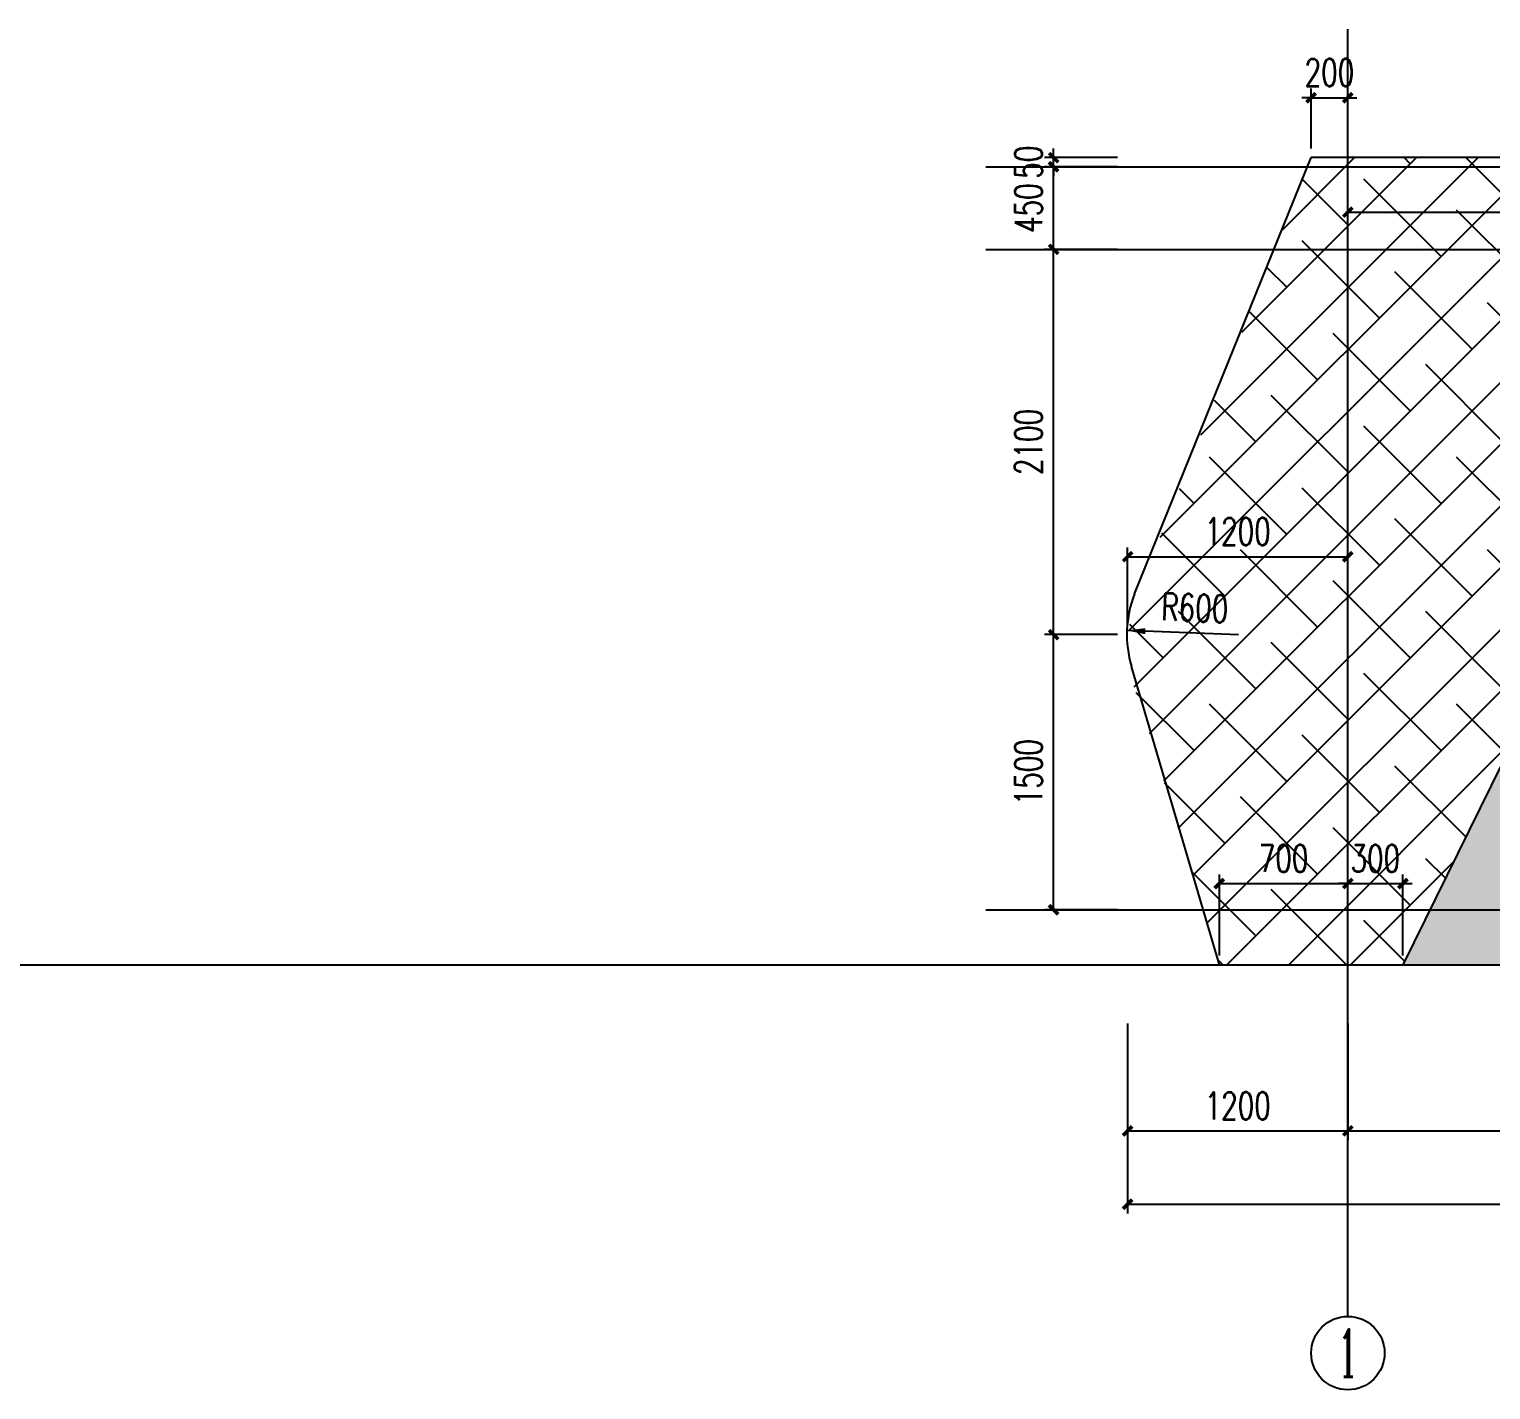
# Model space of a CAD drawing. Extents: x -2377130 to 293730, y -2 to 754590.
# Drawn here: x -2228793 to -2220827, y 514620 to 522037 of the extents above; entities that cross this region are included whole.
import ezdxf
from ezdxf.enums import TextEntityAlignment as Align

# ---------------------------------------------------------------- set-up
doc = ezdxf.new("R2010")
doc.units = 0
doc.header["$LTSCALE"] = 1000
doc.header["$MEASUREMENT"] = 0
doc.linetypes.add('DOTE', pattern=[2.42, 2, -0.2, 0.02, -0.2])
doc.layers.get('Defpoints').update_dxf_attribs({"color": 210})
doc.layers.add('99立面图例外参$0$99立面图例外参$0$A-WALL-HATCH', color=8, linetype='Continuous', lineweight=13)
for name, color, linetype in [('A-AXIS-D', 1, 'Continuous'), ('A-AXIS-DOTE', 14, 'DOTE'), ('A-AXIS-DP', 126, 'Continuous'), ('A-HATCH-2', 251, 'Continuous'), ('A-SFCE', 30, 'Continuous'), ('PUB_TEXT', 7, 'Continuous')]:
    doc.layers.add(name, color=color, linetype=linetype)
doc.styles.add('_TCH_AXIS', font='COMPLEX', dxfattribs={"bigfont": 'GBCBIG'})
doc.styles.add('_TCH_DIM', font='SIMPLEX', dxfattribs={"bigfont": 'GBCBIG'})
doc.styles.add('_TCH_DIM_T3', font='SIMPLEX', dxfattribs={"width": 0.705882, "bigfont": 'GBCBIG'})
doc.dimstyles.new('_TCH_ARCH&&50', dxfattribs={"dimtxt": 148.75, "dimasz": 50, "dimexe": 50, "dimexo": 50, "dimgap": 63.125, "dimtad": 1, "dimdec": 0, "dimzin": 0, "dimdsep": 46, "dimtxsty": '_TCH_DIM_T3', "dimblk": 'ARCHTICK', "dimcen": 0.09, "dimclrt": 7, "dimazin": 2, "dimtfac": 1, "dimtdec": 0, "dimtix": 1, "dimtmove": 2, "dimatfit": 3, "dimfxl": 0, "dimtolj": 1, "dimtzin": 0, "dimarcsym": 0})

# ---------------------------------------------------------------- blocks, each defined once
blk = doc.blocks.new('_ArchTick')
at = {"color": 0, "linetype": 'ByBlock', "const_width": 0.4}
blk.add_lwpolyline([(-0.5, -0.5), (0.5, 0.5)], dxfattribs=at)
blk = doc.blocks.new('*D2096')
at = {"layer": 'A-AXIS-DP', "color": 0, "lineweight": -2}
for p, q in [((-2221606.7, 517380), (-2221656.7, 517380)), ((-2221606.7, 516987.5), (-2221606.7, 517430)), ((-2221606.7, 517380), (-2221306.7, 517380)), ((-2221306.7, 516987.5), (-2221306.7, 517430)), ((-2221306.7, 517380), (-2221256.7, 517380))]:
    blk.add_line(p, q, dxfattribs=at)
at = {"layer": 'Defpoints', "color": 0}
for p in [(-2221306.7, 517380), (-2221606.7, 516937.5), (-2221306.7, 516937.5)]:
    blk.add_point(p, dxfattribs=at)
at = {"layer": 'A-AXIS-DP', "color": 0, "lineweight": -2, "xscale": 50, "yscale": 50, "zscale": 50}
blk.add_blockref('_ArchTick', (-2221606.7, 517380), dxfattribs=at)
at = {"layer": 'A-AXIS-DP', "color": 0, "lineweight": -2, "xscale": 50, "yscale": 50, "zscale": 50, "rotation": 180}
blk.add_blockref('_ArchTick', (-2221306.7, 517380), dxfattribs=at)
at = {"layer": 'A-AXIS-DP', "color": 7, "insert": (-2221456.7, 517517.5), "char_height": 148.75, "attachment_point": 5, "style": '_TCH_DIM_T3'}
blk.add_mtext('\\A1;300', dxfattribs=at)
blk = doc.blocks.new('*D2095')
at = {"layer": 'A-AXIS-DP', "color": 0, "lineweight": -2}
for p, q in [((-2222306.7, 516987.5), (-2222306.7, 517430)), ((-2222306.7, 517380), (-2221606.7, 517380)), ((-2221606.7, 516987.5), (-2221606.7, 517430))]:
    blk.add_line(p, q, dxfattribs=at)
at = {"layer": 'Defpoints', "color": 0}
for p in [(-2221606.7, 517380), (-2222306.7, 516937.5), (-2221606.7, 516937.5)]:
    blk.add_point(p, dxfattribs=at)
at = {"layer": 'A-AXIS-DP', "color": 0, "lineweight": -2, "xscale": 50, "yscale": 50, "zscale": 50, "rotation": 180}
blk.add_blockref('_ArchTick', (-2222306.7, 517380), dxfattribs=at)
at = {"layer": 'A-AXIS-DP', "color": 0, "lineweight": -2, "xscale": 50, "yscale": 50, "zscale": 50}
blk.add_blockref('_ArchTick', (-2221606.7, 517380), dxfattribs=at)
at = {"layer": 'A-AXIS-DP', "color": 7, "insert": (-2221956.7, 517517.5), "char_height": 148.75, "attachment_point": 5, "style": '_TCH_DIM_T3'}
blk.add_mtext('\\A1;700', dxfattribs=at)
blk = doc.blocks.new('*D2094')
at = {"layer": 'A-AXIS-DP', "color": 0, "lineweight": -2}
for p, q in [((-2221606.7, 520687.5), (-2221606.7, 521090)), ((-2221606.7, 521040), (-2219486.7, 521040)), ((-2219486.7, 520687.5), (-2219486.7, 521090))]:
    blk.add_line(p, q, dxfattribs=at)
at = {"layer": 'Defpoints', "color": 0}
for p in [(-2219486.7, 521040), (-2221606.7, 520637.5), (-2219486.7, 520637.5)]:
    blk.add_point(p, dxfattribs=at)
at = {"layer": 'A-AXIS-DP', "color": 0, "lineweight": -2, "xscale": 50, "yscale": 50, "zscale": 50, "rotation": 180}
blk.add_blockref('_ArchTick', (-2221606.7, 521040), dxfattribs=at)
at = {"layer": 'A-AXIS-DP', "color": 0, "lineweight": -2, "xscale": 50, "yscale": 50, "zscale": 50}
blk.add_blockref('_ArchTick', (-2219486.7, 521040), dxfattribs=at)
at = {"layer": 'A-AXIS-DP', "color": 7, "insert": (-2220546.7, 521177.5), "char_height": 148.75, "attachment_point": 5, "style": '_TCH_DIM_T3'}
blk.add_mtext('\\A1;2120', dxfattribs=at)
blk = doc.blocks.new('*D2093')
at = {"layer": 'A-AXIS-DP', "color": 0, "lineweight": -2}
for p, q in [((-2223210, 521337.5), (-2223210, 521387.5)), ((-2222860.9, 521337.5), (-2223260, 521337.5)), ((-2222860.9, 521287.5), (-2223260, 521287.5)), ((-2223210, 521287.5), (-2223210, 521337.5)), ((-2223210, 521287.5), (-2223210, 521237.5))]:
    blk.add_line(p, q, dxfattribs=at)
at = {"layer": 'Defpoints', "color": 0}
for p in [(-2223210, 521337.5), (-2222810.9, 521337.5), (-2222810.9, 521287.5)]:
    blk.add_point(p, dxfattribs=at)
at = {"layer": 'A-AXIS-DP', "color": 0, "lineweight": -2, "xscale": 50, "yscale": 50, "zscale": 50}
for p, rotation in [((-2223210, 521337.5), 270), ((-2223210, 521287.5), 90)]:
    blk.add_blockref('_ArchTick', p, dxfattribs=dict(at, rotation=rotation))
at = {"layer": 'A-AXIS-DP', "color": 7, "insert": (-2223347.5, 521312.5), "char_height": 148.75, "attachment_point": 5, "rotation": 90, "style": '_TCH_DIM_T3'}
blk.add_mtext('\\A1;50', dxfattribs=at)
blk = doc.blocks.new('*D2092')
at = {"layer": 'A-AXIS-DP', "color": 0, "lineweight": -2}
for p, q in [((-2222860.9, 521287.5), (-2223260, 521287.5)), ((-2223210, 520837.5), (-2223210, 521287.5)), ((-2222860.9, 520837.5), (-2223260, 520837.5))]:
    blk.add_line(p, q, dxfattribs=at)
at = {"layer": 'Defpoints', "color": 0}
for p in [(-2223210, 521287.5), (-2222810.9, 521287.5), (-2222810.9, 520837.5)]:
    blk.add_point(p, dxfattribs=at)
at = {"layer": 'A-AXIS-DP', "color": 0, "lineweight": -2, "xscale": 50, "yscale": 50, "zscale": 50}
for p, rotation in [((-2223210, 521287.5), 90), ((-2223210, 520837.5), 270)]:
    blk.add_blockref('_ArchTick', p, dxfattribs=dict(at, rotation=rotation))
at = {"layer": 'A-AXIS-DP', "color": 7, "insert": (-2223347.5, 521062.5), "char_height": 148.75, "attachment_point": 5, "rotation": 90, "style": '_TCH_DIM_T3'}
blk.add_mtext('\\A1;450', dxfattribs=at)
blk = doc.blocks.new('*D2091')
at = {"layer": 'A-AXIS-DP', "color": 0, "lineweight": -2}
for p, q in [((-2222860.9, 520837.5), (-2223260, 520837.5)), ((-2223210, 518737.1), (-2223210, 520837.5)), ((-2222860.9, 518737.1), (-2223260, 518737.1))]:
    blk.add_line(p, q, dxfattribs=at)
at = {"layer": 'Defpoints', "color": 0}
for p in [(-2223210, 520837.5), (-2222810.9, 520837.5), (-2222810.9, 518737.1)]:
    blk.add_point(p, dxfattribs=at)
at = {"layer": 'A-AXIS-DP', "color": 0, "lineweight": -2, "xscale": 50, "yscale": 50, "zscale": 50}
for p, rotation in [((-2223210, 520837.5), 90), ((-2223210, 518737.1), 270)]:
    blk.add_blockref('_ArchTick', p, dxfattribs=dict(at, rotation=rotation))
at = {"layer": 'A-AXIS-DP', "color": 7, "insert": (-2223347.5, 519787.3), "char_height": 148.75, "attachment_point": 5, "rotation": 90, "style": '_TCH_DIM_T3'}
blk.add_mtext('\\A1;2100', dxfattribs=at)
blk = doc.blocks.new('*D2090')
at = {"layer": 'A-AXIS-DP', "color": 0, "lineweight": -2}
for p, q in [((-2222860.9, 518737.1), (-2223260, 518737.1)), ((-2223210, 517237.5), (-2223210, 518737.1)), ((-2222860.9, 517237.5), (-2223260, 517237.5))]:
    blk.add_line(p, q, dxfattribs=at)
at = {"layer": 'Defpoints', "color": 0}
for p in [(-2223210, 518737.1), (-2222810.9, 518737.1), (-2222810.9, 517237.5)]:
    blk.add_point(p, dxfattribs=at)
at = {"layer": 'A-AXIS-DP', "color": 0, "lineweight": -2, "xscale": 50, "yscale": 50, "zscale": 50}
for p, rotation in [((-2223210, 518737.1), 90), ((-2223210, 517237.5), 270)]:
    blk.add_blockref('_ArchTick', p, dxfattribs=dict(at, rotation=rotation))
at = {"layer": 'A-AXIS-DP', "color": 7, "insert": (-2223347.5, 517987.3), "char_height": 148.75, "attachment_point": 5, "rotation": 90, "style": '_TCH_DIM_T3'}
blk.add_mtext('\\A1;1500', dxfattribs=at)
blk = doc.blocks.new('*D2089')
at = {"layer": 'A-AXIS-DP', "color": 0, "lineweight": -2}
for p, q in [((-2222806.724205, 518787.104151), (-2222806.724205, 519212)), ((-2221606.724205, 518787.104151), (-2221606.724205, 519212)), ((-2222806.724205, 519162), (-2221606.724205, 519162))]:
    blk.add_line(p, q, dxfattribs=at)
at = {"layer": 'Defpoints', "color": 0}
for p in [(-2221606.724205, 519162), (-2222806.724205, 518737.104151), (-2221606.724205, 518737.104151)]:
    blk.add_point(p, dxfattribs=at)
at = {"layer": 'A-AXIS-DP', "color": 0, "lineweight": -2, "xscale": 50, "yscale": 50, "zscale": 50, "rotation": 180}
blk.add_blockref('_ArchTick', (-2222806.724205, 519162), dxfattribs=at)
at = {"layer": 'A-AXIS-DP', "color": 0, "lineweight": -2, "xscale": 50, "yscale": 50, "zscale": 50}
blk.add_blockref('_ArchTick', (-2221606.724205, 519162), dxfattribs=at)
at = {"layer": 'A-AXIS-DP', "color": 7, "insert": (-2222206.724205, 519299.5), "char_height": 148.75, "attachment_point": 5, "style": '_TCH_DIM_T3'}
blk.add_mtext('\\A1;1200', dxfattribs=at)
blk = doc.blocks.new('*D2088')
at = {"layer": 'A-AXIS-DP', "color": 0, "lineweight": -2}
for p, q in [((-2221806.7, 521664), (-2221856.7, 521664)), ((-2221806.7, 521387.5), (-2221806.7, 521714)), ((-2221806.7, 521664), (-2221606.7, 521664)), ((-2221606.7, 521387.5), (-2221606.7, 521714)), ((-2221606.7, 521664), (-2221556.7, 521664))]:
    blk.add_line(p, q, dxfattribs=at)
at = {"layer": 'Defpoints', "color": 0}
for p in [(-2221606.7, 521664), (-2221806.7, 521337.5), (-2221606.7, 521337.5)]:
    blk.add_point(p, dxfattribs=at)
at = {"layer": 'A-AXIS-DP', "color": 0, "lineweight": -2, "xscale": 50, "yscale": 50, "zscale": 50}
blk.add_blockref('_ArchTick', (-2221806.7, 521664), dxfattribs=at)
at = {"layer": 'A-AXIS-DP', "color": 0, "lineweight": -2, "xscale": 50, "yscale": 50, "zscale": 50, "rotation": 180}
blk.add_blockref('_ArchTick', (-2221606.7, 521664), dxfattribs=at)
at = {"layer": 'A-AXIS-DP', "color": 7, "insert": (-2221706.7, 521801.5), "char_height": 148.75, "attachment_point": 5, "style": '_TCH_DIM_T3'}
blk.add_mtext('\\A1;200', dxfattribs=at)
blk = doc.blocks.new('*D2027')
at = {"layer": 'A-AXIS-D', "color": 0, "lineweight": -2}
for p, q in [((-2222806.7, 516617.5), (-2222806.7, 515581.5)), ((-2208556.5, 516617.5), (-2208556.5, 515581.5)), ((-2222806.7, 515631.5), (-2208556.5, 515631.5))]:
    blk.add_line(p, q, dxfattribs=at)
at = {"layer": 'Defpoints', "color": 0}
for p in [(-2222806.7, 516667.5), (-2208556.5, 516667.5), (-2208556.5, 515631.5)]:
    blk.add_point(p, dxfattribs=at)
at = {"layer": 'A-AXIS-D', "color": 0, "lineweight": -2, "xscale": 50, "yscale": 50, "zscale": 50, "rotation": 180}
blk.add_blockref('_ArchTick', (-2222806.7, 515631.5), dxfattribs=at)
at = {"layer": 'A-AXIS-D', "color": 0, "lineweight": -2, "xscale": 50, "yscale": 50, "zscale": 50}
blk.add_blockref('_ArchTick', (-2208556.5, 515631.5), dxfattribs=at)
at = {"layer": 'A-AXIS-D', "color": 7, "insert": (-2215681.6, 515769), "char_height": 148.75, "attachment_point": 5, "style": '_TCH_DIM_T3'}
blk.add_mtext('\\A1;14250', dxfattribs=at)
blk = doc.blocks.new('*D2026')
at = {"layer": 'A-AXIS-D', "color": 0, "lineweight": -2}
for p, q in [((-2222806.7, 516617.5), (-2222806.7, 515981.5)), ((-2221606.7, 516617.5), (-2221606.7, 515981.5)), ((-2222806.7, 516031.5), (-2221606.7, 516031.5))]:
    blk.add_line(p, q, dxfattribs=at)
at = {"layer": 'Defpoints', "color": 0}
for p in [(-2222806.7, 516667.5), (-2221606.7, 516667.5), (-2221606.7, 516031.5)]:
    blk.add_point(p, dxfattribs=at)
at = {"layer": 'A-AXIS-D', "color": 0, "lineweight": -2, "xscale": 50, "yscale": 50, "zscale": 50, "rotation": 180}
blk.add_blockref('_ArchTick', (-2222806.7, 516031.5), dxfattribs=at)
at = {"layer": 'A-AXIS-D', "color": 0, "lineweight": -2, "xscale": 50, "yscale": 50, "zscale": 50}
blk.add_blockref('_ArchTick', (-2221606.7, 516031.5), dxfattribs=at)
at = {"layer": 'A-AXIS-D', "color": 7, "insert": (-2222206.7, 516169), "char_height": 148.75, "attachment_point": 5, "style": '_TCH_DIM_T3'}
blk.add_mtext('\\A1;1200', dxfattribs=at)
blk = doc.blocks.new('*D2025')
at = {"layer": 'A-AXIS-D', "color": 0, "lineweight": -2}
for p, q in [((-2221606.7, 516617.5), (-2221606.7, 515981.5)), ((-2216206.7, 516617.5), (-2216206.7, 515981.5)), ((-2221606.7, 516031.5), (-2216206.7, 516031.5))]:
    blk.add_line(p, q, dxfattribs=at)
at = {"layer": 'Defpoints', "color": 0}
for p in [(-2221606.7, 516667.5), (-2216206.7, 516667.5), (-2216206.7, 516031.5)]:
    blk.add_point(p, dxfattribs=at)
at = {"layer": 'A-AXIS-D', "color": 0, "lineweight": -2, "xscale": 50, "yscale": 50, "zscale": 50, "rotation": 180}
blk.add_blockref('_ArchTick', (-2221606.7, 516031.5), dxfattribs=at)
at = {"layer": 'A-AXIS-D', "color": 0, "lineweight": -2, "xscale": 50, "yscale": 50, "zscale": 50}
blk.add_blockref('_ArchTick', (-2216206.7, 516031.5), dxfattribs=at)
at = {"layer": 'A-AXIS-D', "color": 7, "insert": (-2218906.7, 516169), "char_height": 148.75, "attachment_point": 5, "style": '_TCH_DIM_T3'}
blk.add_mtext('\\A1;5400', dxfattribs=at)

msp = doc.modelspace()

# ---------------------------------------------------------------- hatches: boundary and pattern name
at = {"layer": '99立面图例外参$0$99立面图例外参$0$A-WALL-HATCH'}
h = msp.add_hatch(dxfattribs=at)
h.set_pattern_fill('大理石', color=8, scale=200)
h.set_pattern_definition([(41.9872125, (-173970, 22328.57), (1199.999982, 900.00002), [19.21946, -4016.8677]), (68.1985905, (-174255.71, 22298.57), (599.9999996, 1800.000001), [69.23783, -4777.41048]), (60.945396, (-174270, 22264.29), (599.9999597, 900.0000255), [29.41609, -6147.9618]), (90, (-174255.7, 22290), (600, -4e-14), [8.57143, -891.42852]), (71.565051, (-173975.71, 22311.43), (1e-06, 900), [18.07016, -1879.29642]), (171.469234, (-173975.71, 22311.43), (-599.999998, 5.6e-06), [28.89107, -6038.2332]), (79.215702, (-174015.714, 22255.714), (600.000003, 3600.0000017), [61.07874, -6352.1886]), (62.1329961, (-174467.143, 22530), (2399.99997084, 4500.0000176), [140.58914, -29383.1298]), (0, (-174458.5, 22662), (0, 900), [0, -600]), (64.9831065, (-174070, 22825.714), (1200.000003, 2699.9999982), [94.58826, -9837.1788]), (81.4391104, (-173838.571, 22470), (1199.99999793, 8099.99994892), [134.3541, -28080.0036]), (82.8749836, (-174170, 22551.43), (599.99996395, 4500.0000045), [69.10507, -14442.9588]), (76.75948, (-174230, 22362.857), (600.00000583, 2699.9999979), [149.69356, -15568.1304]), (0, (-174323.5, 22363.3), (0, 900), [0, -600]), (0, (-174313.9, 22353.7), (0, 900), [0, -600]), (0, (-174246.4, 22401.8), (0, 900), [0, -600]), (0, (-174265.7, 22507.8), (0, 900), [0, -600]), (59.0362434, (-174195.714, 22508.57), (599.9999522, 900.0000258), [49.97959, -10445.7336]), (0, (-174170.1, 22549.8), (0, 900), [0, -600]), (0, (-174246.4, 22517.4), (0, 900), [0, -600]), (0, (-174217.5, 22575.25), (0, 900), [0, -600]), (0, (-174246.4, 22488.5), (0, 900), [0, -600]), (50.194429, (-173898.57, 22427.14), (600.0000004, 900.0000004), [22.315, -4663.8348]), (90, (-173898.6, 22401.4), (600, -4e-14), [25.71428, -874.28568]), (43.66778, (-173930, 22371.43), (1800.0000014, 1799.9999965), [43.4483, -9080.6952]), (90, (-173930, 22362.86), (600, -4e-14), [8.57143, -891.42852]), (39.805571, (-173955.714, 22341.43), (1199.9999713, 900.0000354), [33.4725, -6995.7522]), (0, (-174044, 22401.8), (0, 900), [0, -600]), (0, (-173897.3, 22429), (0, 900), [0, -600]), (0, (-173897.3, 22429), (0, 900), [0, -600]), (29.3577535, (-173884.29, 22444.29), (1799.9999964, 900.0000053), [52.45017, -5454.81774]), (0, (-173899.35, 22488.5), (0, 900), [0, -600]), (146.309932, (-174070, 22825.714), (-1200.0000074, 899.9999844), [61.80945, -6428.1828]), (8.1301023, (-174135.714, 22705.714), (5999.99995775, 899.9999947), [60.60915, -12667.3128]), (47.8624052, (-174270, 22688.57), (2400.00000106, 2699.9999975), [80.91316, -16910.8494]), (14.620874, (-174401.43, 22654.286), (3599.9999901, 900.00003754), [135.82702, -14126.01]), (0, (-174352.5, 22710.1), (0, 900), [0, -600]), (18.434949, (-174161.43, 22620), (2400.0000002, 899.999997), [27.10524, -5664.9945]), (16.699244, (-174135.71, 22628.57), (599.999988, 5e-05), [14.91472, -3117.17718]), (101.093723, (-174121.43, 22632.857), (-1200.0000105, 6299.99994104), [74.2445, -15517.0992]), (0, (-174198.2, 22671.6), (0, 900), [0, -600]), (0, (-174136, 22707.4), (0, 900), [0, -600]), (0, (-174217.5, 22604.15), (0, 900), [0, -600]), (0, (-174294.6, 22796.8), (0, 900), [0, -600]), (0, (-174323.5, 22758.3), (0, 900), [0, -600]), (44.1449026, (-174170, 22812.857), (1800.0000031, 1799.99999994), [67.68776, -14146.7412]), (54.5829447, (-174215.714, 22748.57), (600.0000017, 899.99999645), [78.8825, -16486.4424]), (0, (-174169.2, 22813.45), (0, 900), [0, -600]), (0, (-174256.05, 22767.9), (0, 900), [0, -600]), (0, (-174169.2, 22813.45), (0, 900), [0, -600]), (0, (-174215.6, 22747.2), (0, 900), [0, -600]), (75.068583, (-174075.71, 22714.29), (600, 2700.000001), [22.1774, -4635.075]), (90, (-174070, 22735.7), (600, -4e-14), [90, -810]), (50.194429, (-173964.29, 23112.86), (600.0000004, 900.0000004), [22.315, -4663.8348]), (0, (-174130.7, 22922.1), (0, 900), [0, -600]), (0, (-174111.4, 22912.45), (0, 900), [0, -600]), (0, (-174188.6, 22931.7), (0, 900), [0, -600]), (0, (-174092.2, 23037.7), (0, 900), [0, -600]), (53.1301023, (-174030, 22984.286), (600.0000009, 899.9999994), [42.85714, -8957.1426]), (90, (-174030, 22911.4), (600, -4e-14), [72.85714, -827.14284]), (0, (-174029.9, 22912.9), (0, 900), [0, -600]), (23.1985905, (-173984.29, 23104.29), (1800.000001, 900.0000005), [21.75935, -4547.7045]), (66.037511, (-173990, 23091.43), (600, 1799.999999), [14.0698, -2940.58752]), (66.037511, (-173995.71, 23078.57), (600, 1799.999999), [14.0698, -2940.58752]), (81.8698976, (-174004.286, 23018.57), (600.0000026, 4500.00000045), [60.60915, -12667.3128]), (90, (-173950, 23130), (600, -4e-14), [21.42857, -878.57142]), (0, (-174015.9, 23160), (0, 900), [0, -600])])
h.paths.add_polyline_path([(-2219906.7, 519587.5), (-2219306.7, 519587.5), (-2219306.7, 518187.5), (-2219906.7, 518187.5)], flags=16)
h.paths.add_polyline_path([(-2217956.7, 518187.5), (-2211806.7, 518187.5), (-2211806.7, 516937.5), (-2221310, 516937.5), (-2219490, 520637.5), (-2211806.7, 520637.5), (-2211806.7, 519587.5), (-2217956.7, 519587.5)])
at = {"layer": 'A-HATCH-2'}
h = msp.add_hatch(dxfattribs=at)
h.set_pattern_fill('ANSI38', color=8, scale=150)
h.set_pattern_definition([(45, (0, 0), (-168.379802, 168.379802), []), (135, (0, 0), (-505.139407, 168.379802), [595.3125, -357.1875])])
edge = h.paths.add_edge_path()
edge.add_arc((-2209816.5, 521177.5), 160, 316.68468, 90)
edge.add_line((-2209816.5, 521337.5), (-2221806.7, 521337.5))
edge.add_line((-2221806.7, 521337.5), (-2222783.5, 518878.8))
edge.add_line((-2222783.5, 518878.8), (-2222822.7, 518595.4))
edge.add_line((-2222822.7, 518595.4), (-2222726.2, 518326))
edge.add_line((-2222726.2, 518326), (-2222306.7, 516937.5))
edge.add_line((-2222306.7, 516937.5), (-2221306.7, 516937.5))
edge.add_line((-2221306.7, 516937.5), (-2219486.7, 520637.5))
edge.add_line((-2219486.7, 520637.5), (-2219456.7, 520637.5))
edge.add_line((-2219456.7, 520637.5), (-2210106.7, 520637.5))
edge.add_line((-2210106.7, 520637.5), (-2209700.1, 521067.7))

# ---------------------------------------------------------------- linework, layer by layer
at = {"layer": 'A-AXIS-D', "color": 8}
msp.add_circle((-2221606.1, 514820.5), 200, dxfattribs=at)
at = {"layer": 'A-AXIS-DOTE', "color": 8, "ltscale": 30}
for p, q in [((-2221606.7, 515020.5), (-2221606.7, 522037.5)), ((-2223580, 521287.5), (-2205850, 521287.5)), ((-2223580, 520837.5), (-2205850, 520837.5)), ((-2223580, 517237.5), (-2205850, 517237.5))]:
    msp.add_line(p, q, dxfattribs=at)
at = {"layer": 'A-AXIS-DOTE', "color": 8}
msp.add_line((-2223580, 516937.5), (-2205850, 516937.5), dxfattribs=at)
at = {"layer": 'A-AXIS-DP', "color": 8}
msp.add_lwpolyline([(-2222710.5, 518755.9, 33, 0, 0), (-2222810.5, 518759.6, 0, 0, 0)], format="xyseb", dxfattribs=at)
msp.add_lwpolyline([(-2222202.7, 518736.8), (-2222710.5, 518755.9), (-2222810.5, 518759.6)], dxfattribs=at)
at = {"layer": 'A-SFCE', "color": 8}
for p, q in [((-2222768.5, 518958.6), (-2221806.7, 521337.5)), ((-2209816.5, 521337.5), (-2221806.7, 521337.5)), ((-2219486.7, 520637.5), (-2221306.7, 516937.5)), ((-2222306.7, 516937.5), (-2222785.3, 518563.6))]:
    msp.add_line(p, q, dxfattribs=at)
msp.add_lwpolyline([(-2282616.7, 516937.5), (-2171902.9, 516937.5)], dxfattribs=at)
msp.add_arc((-2222210.9, 518737.1), 600, 158.33221, 196.80868, dxfattribs=at)

# ---------------------------------------------------------------- texts
at = {"layer": 'A-AXIS-DP', "color": 8, "style": '_TCH_DIM', "width": 0.705882}
msp.add_text('R600', height=148.75, rotation=357.84728, dxfattribs=at).set_placement((-2222625, 518815.8))
at = {"layer": 'PUB_TEXT', "color": 8, "style": '_TCH_AXIS'}
msp.add_text('1', height=257.4, dxfattribs=at).set_placement((-2221661.3, 514691.8), (-2221551, 514691.8), align=Align.FIT)

# ---------------------------------------------------------------- dimensions: what is measured, and where the dimension line sits
at = {"layer": 'A-AXIS-D', "color": 8}
for p1, p2, distance, picture, middle in [((-2222806.7, 516667.5), (-2208556.5, 516667.5), -1036, '*D2027', (-2215681.6, 515769)), ((-2222806.7, 516667.5), (-2221606.7, 516667.5), -636, '*D2026', (-2222206.7, 516169)), ((-2221606.7, 516667.5), (-2216206.7, 516667.5), -636, '*D2025', (-2218906.7, 516169))]:
    dim = msp.add_aligned_dim(p1=p1, p2=p2, distance=distance, dimstyle='_TCH_ARCH&&50', dxfattribs=at)
    dim.commit()
    dim.dimension.update_dxf_attribs({"geometry": picture, "text_midpoint": middle})
at = {"layer": 'A-AXIS-DP', "color": 8}
for p1, p2, distance, picture, middle in [((-2221806.7, 521337.5), (-2221606.7, 521337.5), 326.6, '*D2088', (-2221706.7, 521801.5)), ((-2222810.9, 521287.5), (-2222810.9, 521337.5), 399.1, '*D2093', (-2223347.5, 521312.5)), ((-2222810.9, 520837.5), (-2222810.9, 521287.5), 399.1, '*D2092', (-2223347.5, 521062.5)), ((-2221606.7, 520637.5), (-2219486.7, 520637.5), 402.5, '*D2094', (-2220546.7, 521177.5)), ((-2222810.9, 518737.1), (-2222810.9, 520837.5), 399.1, '*D2091', (-2223347.5, 519787.3)), ((-2222806.7, 518737.1), (-2221606.7, 518737.1), 424.9, '*D2089', (-2222206.7, 519299.5)), ((-2222810.9, 517237.5), (-2222810.9, 518737.1), 399.1, '*D2090', (-2223347.5, 517987.3)), ((-2222306.7, 516937.5), (-2221606.7, 516937.5), 442.5, '*D2095', (-2221956.7, 517517.5)), ((-2221606.7, 516937.5), (-2221306.7, 516937.5), 442.5, '*D2096', (-2221456.7, 517517.5))]:
    dim = msp.add_aligned_dim(p1=p1, p2=p2, distance=distance, dimstyle='_TCH_ARCH&&50', dxfattribs=at)
    dim.commit()
    dim.dimension.update_dxf_attribs({"geometry": picture, "text_midpoint": middle})

doc.saveas('drawing.dxf')
